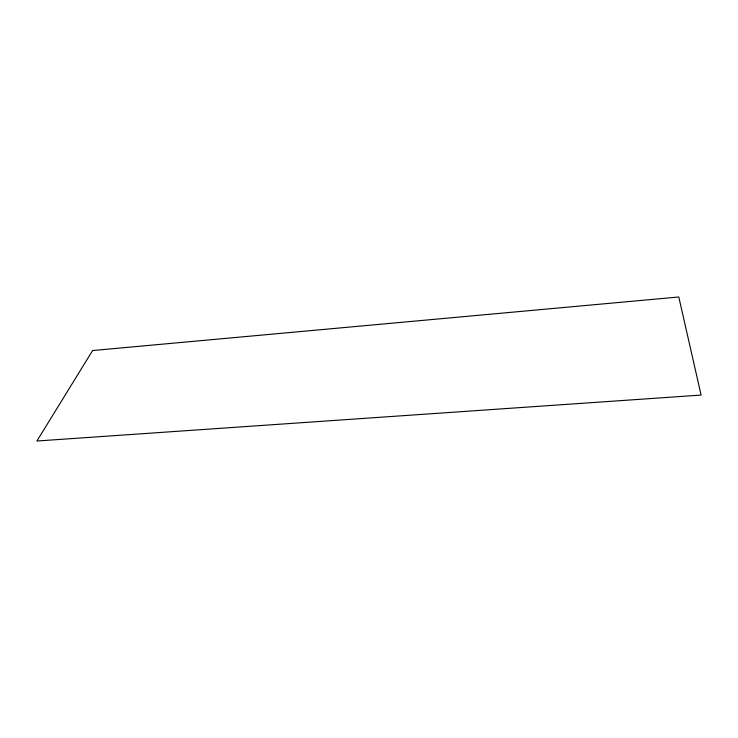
<?xml version="1.0" encoding="UTF-8"?>
<svg xmlns="http://www.w3.org/2000/svg" width="738" height="738" viewBox="0 0 738 738"><rect width="100%" height="100%" fill="white"/><g stroke="black" fill="none" stroke-linecap="round" stroke-linejoin="round"><path stroke-width="1.11" d="M92.619 350.541L36.9 441.01L701.1 395.07L678.785 296.99L92.619 350.541"/></g></svg>
